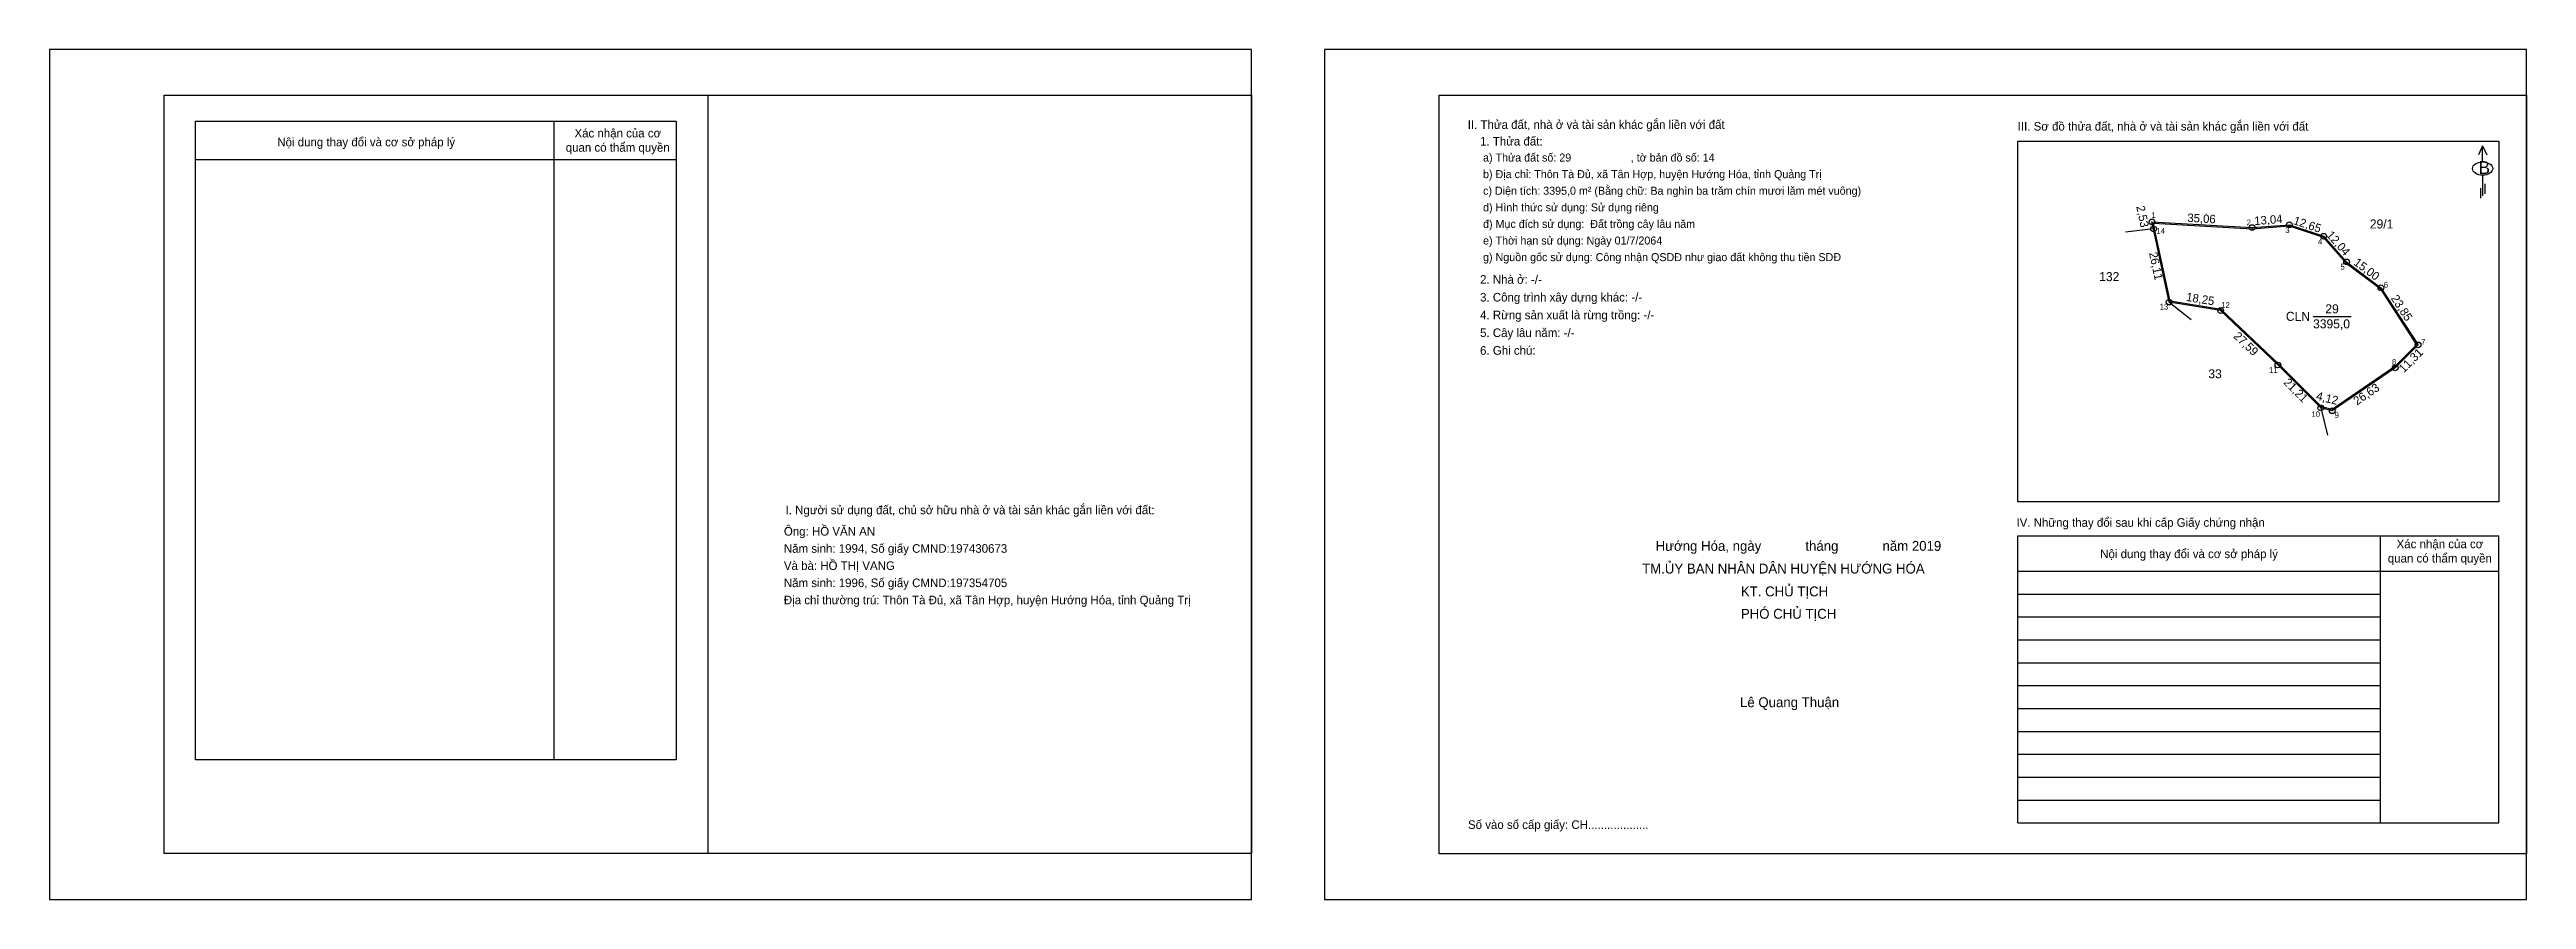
# Model space of a CAD drawing. Extents: x 552863 to 553729, y 1840543 to 1840840.
import ezdxf

# ---------------------------------------------------------------- set-up
doc = ezdxf.new("R2010")
doc.units = 0
for name, color, linetype in [('Level 1', 7, 'Continuous'), ('Level 11', 7, 'Continuous'), ('Level 12', 7, 'Continuous'), ('Level 13', 7, 'Continuous'), ('Level 14', 7, 'Continuous'), ('Level 15', 7, 'Continuous'), ('Level 16', 7, 'Continuous'), ('Level 17', 7, 'Continuous'), ('Level 18', 7, 'Continuous'), ('Level 2', 7, 'Continuous'), ('Level 3', 7, 'Continuous'), ('Level 4', 7, 'Continuous'), ('Level 5', 7, 'Continuous'), ('Level 6', 7, 'Continuous'), ('Level 8', 7, 'Continuous')]:
    doc.layers.add(name, color=color, linetype=linetype)

msp = doc.modelspace()

# ---------------------------------------------------------------- linework, layer by layer
at = {"layer": 'Level 1'}
for p, q in [((552914.28, 1840815.23), (553082.28, 1840815.23)), ((552914.28, 1840592.01), (552914.28, 1840815.23)), ((553082.28, 1840815.23), (553082.28, 1840592.01)), ((552914.28, 1840801.84), (553082.28, 1840801.84)), ((553551.16, 1840670.31), (553719.16, 1840670.31)), ((553677.7, 1840670.31), (553677.7, 1840569.99)), ((553551.16, 1840657.96), (553719.16, 1840657.96)), ((553551.16, 1840649.96), (553677.7, 1840649.96)), ((553551.16, 1840641.96), (553677.7, 1840641.96)), ((553551.16, 1840633.96), (553677.7, 1840633.96)), ((553551.16, 1840625.96), (553677.7, 1840625.96)), ((553551.16, 1840617.96), (553677.7, 1840617.96)), ((553551.16, 1840609.96), (553677.7, 1840609.96)), ((553551.16, 1840601.96), (553677.7, 1840601.96)), ((553551.16, 1840593.96), (553677.7, 1840593.96)), ((553551.16, 1840585.96), (553677.7, 1840585.96)), ((553551.16, 1840577.96), (553677.7, 1840577.96))]:
    msp.add_line(p, q, dxfattribs=at)
for points in [[(553039.55, 1840815.23), (553039.55, 1840592.01)], [(553551.16, 1840569.99), (553551.16, 1840670.31)], [(553719.16, 1840569.99), (553719.16, 1840670.31)], [(553082.28, 1840592.01), (552914.28, 1840592.01)]]:
    msp.add_lwpolyline(points, dxfattribs=at)
at = {"layer": 'Level 11'}
for centre in [(553598, 1840780), (553598.53, 1840777.53), (553633, 1840778), (553646, 1840779), (553658, 1840775), (553666, 1840766), (553678, 1840757), (553604, 1840752), (553622, 1840749), (553691, 1840737), (553642, 1840730), (553683, 1840729), (553657, 1840715), (553661, 1840714)]:
    msp.add_circle(centre, 1, dxfattribs=at)
at = {"layer": 'Level 12'}
for p, q in [((553598.53, 1840777.53), (553588.74, 1840776.38)), ((553604, 1840752), (553611.73, 1840745.89)), ((553657, 1840715), (553659.39, 1840705.44))]:
    msp.add_line(p, q, dxfattribs=at)
at = {"layer": 'Level 14'}
msp.add_line((553654.3, 1840747), (553667.56, 1840747), dxfattribs=at)
at = {"layer": 'Level 16'}
msp.add_lwpolyline([(553598.92, 1840777.61), (553598.5, 1840779.57), (553633, 1840777.6), (553645.95, 1840778.59), (553657.77, 1840774.65), (553665.73, 1840765.7), (553677.7, 1840756.72), (553690.49, 1840737.05), (553682.74, 1840729.31), (553660.92, 1840714.43), (553657.2, 1840715.36), (553642.28, 1840730.29), (553622.19, 1840749.37), (553604.33, 1840752.35), (553598.92, 1840777.61)], dxfattribs=at)
at = {"layer": 'Level 17'}
for p, q in [((553598.53, 1840777.53), (553598, 1840780)), ((553598, 1840780), (553633, 1840778)), ((553604, 1840752), (553598.53, 1840777.53)), ((553633, 1840778), (553646, 1840779)), ((553646, 1840779), (553658, 1840775)), ((553658, 1840775), (553666, 1840766)), ((553666, 1840766), (553678, 1840757)), ((553678, 1840757), (553691, 1840737)), ((553622, 1840749), (553604, 1840752)), ((553642, 1840730), (553622, 1840749)), ((553657, 1840715), (553642, 1840730)), ((553691, 1840737), (553683, 1840729)), ((553683, 1840729), (553661, 1840714)), ((553661, 1840714), (553657, 1840715))]:
    msp.add_line(p, q, dxfattribs=at)
at = {"layer": 'Level 2'}
for p, q in [((553348.87, 1840824.23), (553728.87, 1840824.23)), ((553348.87, 1840559.23), (553348.87, 1840824.23)), ((553551.16, 1840682.15), (553551.16, 1840808.26)), ((553551.16, 1840808.26), (553719.16, 1840808.26)), ((553719.16, 1840808.26), (553719.16, 1840682.15)), ((553719.16, 1840682.15), (553551.16, 1840682.15))]:
    msp.add_line(p, q, dxfattribs=at)
msp.add_lwpolyline([(553283.28, 1840559.25), (552903.28, 1840559.25), (552903.28, 1840824.25), (553283.28, 1840824.25)], close=True, dxfattribs=at)
for points in [[(553093.28, 1840824.25), (553093.28, 1840559.25)], [(553728.87, 1840824.23), (553728.87, 1840559.23), (553348.87, 1840559.23)]]:
    msp.add_lwpolyline(points, dxfattribs=at)
at = {"layer": 'Level 3'}
msp.add_lwpolyline([(552863.28, 1840840.23), (552863.28, 1840543.23), (553283.28, 1840543.23), (553283.28, 1840840.23)], close=True, dxfattribs=at)
at = {"layer": 'Level 4'}
msp.add_lwpolyline([(553308.87, 1840840.23), (553308.87, 1840543.23), (553728.87, 1840543.23), (553728.87, 1840840.23)], close=True, dxfattribs=at)
at = {"layer": 'Level 5'}
for p, q in [((553713.52, 1840806.64), (553712.07, 1840803.46)), ((553713.52, 1840800.99), (553713.52, 1840806.64)), ((553713.52, 1840806.64), (553714.98, 1840803.46)), ((553712.8, 1840791.83), (553712.8, 1840788.35)), ((553713.55, 1840796.3), (553713.55, 1840789.16)), ((553714.36, 1840793.32), (553714.36, 1840789.84)), ((553551.16, 1840569.99), (553719.16, 1840569.99))]:
    msp.add_line(p, q, dxfattribs=at)
msp.add_ellipse((553713.55, 1840798.64), major_axis=(3.55, 0), ratio=0.655849, dxfattribs=at)

# ---------------------------------------------------------------- texts
at = {"layer": 'Level 1'}
for s, height, p in [('Nội dung thay đổi và cơ sở pháp lý', 3, (552942.87, 1840806.41)), ('quan có thẩm quyền', 3, (553043.66, 1840804.52)), ('Xác nhận của cơ ', 3, (553046.72, 1840809.52)), ('I. Người sử dụng đất, chủ sở hữu nhà ở và tài sản khác gắn liền với đất:', 3, (553120.48, 1840677.85)), ('IV. Những thay đổi sau khi cấp Giấy chứng nhận', 3, (553550.65, 1840673.46)), ('Xác nhận của cơ ', 3, (553683.48, 1840665.97)), ('Nội dung thay đổi và cơ sở pháp lý', 3, (553579.9, 1840662.51)), ('quan có thẩm quyền', 3, (553680.42, 1840660.97)), ('Lê Quang Thuận', 3.4537, (553454.02, 1840610.43))]:
    msp.add_text(s, height=height, dxfattribs=at).set_placement(p)
at = {"layer": 'Level 13'}
for s, p in [('132', (553579.56, 1840759.3)), ('33', (553617.7, 1840725.34))]:
    msp.add_text(s, height=3.153, dxfattribs=at).set_placement(p)
at = {"layer": 'Level 14'}
for s, p in [('CLN', (553644.8, 1840745.42)), ('29', (553658.58, 1840748.05)), ('3395,0', (553654.3, 1840742.8))]:
    msp.add_text(s, height=3.153, dxfattribs=at).set_placement(p)
at = {"layer": 'Level 15'}
for s, rotation, p in [('2,53', 282.08842, (553592.48, 1840785.37)), ('35,06', 356.72951, (553610.29, 1840780.02)), ('13,04', 4.39871, (553633.85, 1840778.87)), ('12,65', 341.56505, (553647.16, 1840779.27)), ('12,04', 311.63354, (553658.74, 1840775.27)), ('26,11', 282.09537, (553596.95, 1840769.14)), ('15,00', 323.1301, (553668.22, 1840765.26)), ('18,25', 350.53768, (553609.78, 1840752.44)), ('23,85', 303.02387, (553681.37, 1840753.32)), ('27,59', 316.4688, (553626.27, 1840739.78)), ('11,31', 45, (553685.99, 1840727.09)), ('21,21', 315, (553643.74, 1840723.64)), ('4,12', 345.96376, (553655.18, 1840717.9)), ('26,63', 34.28688, (553669.64, 1840715.83))]:
    msp.add_text(s, height=2.956, rotation=rotation, dxfattribs=at).set_placement(p)
at = {"layer": 'Level 18'}
for s, p in [('1', (553597.79, 1840781.38)), ('14', (553599.59, 1840775.88)), ('2', (553631.08, 1840778.81)), ('3', (553644.58, 1840776.15)), ('4', (553655.99, 1840772.11)), ('5', (553663.88, 1840763.35)), ('6', (553679.01, 1840757.06)), ('13', (553600.7, 1840749.38)), ('12', (553622.21, 1840749.96)), ('7', (553692.05, 1840737.06)), ('11', (553638.91, 1840727.25)), ('8', (553681.87, 1840730.05)), ('10', (553653.73, 1840711.78)), ('9', (553661.83, 1840711.49))]:
    msp.add_text(s, height=2, dxfattribs=at).set_placement(p)
at = {"layer": 'Level 5'}
for s, height, p in [('II. Thửa đất, nhà ở và tài sản khác gắn liền với đất', 3, (553358.88, 1840812.51)), ('III. Sơ đồ thửa đất, nhà ở và tài sản khác gắn liền với đất', 3, (553551.07, 1840811.91)), ('B', 4.5, (553712.11, 1840796.73)), ('Hướng Hóa, ngày            tháng            năm 2019', 3.4537, (553424.54, 1840665.06)), ('TM.ỦY BAN NHÂN DÂN HUYỆN HƯỚNG HÓA', 3.4537, (553419.81, 1840657.13)), ('KT. CHỦ TỊCH', 3.4537, (553454.33, 1840649.15)), ('PHÓ CHỦ TỊCH', 3.4537, (553454.33, 1840641.33)), ('Số vào sổ cấp giấy: CH...................', 3, (553358.97, 1840567.88))]:
    msp.add_text(s, height=height, dxfattribs=at).set_placement(p)
at = {"layer": 'Level 6'}
for s, height, p in [('1. Thửa đất: ', 3, (553363.19, 1840806.69)), (' a) Thửa đất số: 29                    , tờ bản đồ số: 14', 2.8, (553363.19, 1840801.09)), (' b) Địa chỉ: Thôn Tà Đủ, xã Tân Hợp, huyện Hướng Hóa, tỉnh Quảng Trị', 2.8, (553363.19, 1840795.29)), (' c) Diện tích: 3395,0 m² (Bằng chữ: Ba nghìn ba trăm chín mươi lăm mét vuông)', 2.8, (553363.19, 1840789.49)), (' d) Hình thức sử dụng: Sử dụng riêng', 2.8, (553363.19, 1840783.69)), (' đ) Mục đích sử dụng:  Đất trồng cây lâu năm', 2.8, (553363.19, 1840777.89)), (' e) Thời hạn sử dụng: Ngày 01/7/2064', 2.8, (553363.19, 1840772.09)), (' g) Nguồn gốc sử dụng: Công nhận QSDĐ như giao đất không thu tiền SDĐ', 2.8, (553363.19, 1840766.29)), ('3. Công trình xây dựng khác: -/-', 3, (553363.19, 1840752.18)), ('2. Nhà ở: -/-', 3, (553363.19, 1840758.39)), ('4. Rừng sản xuất là rừng trồng: -/-', 3, (553363.19, 1840745.98)), ('5. Cây lâu năm: -/-', 3, (553363.19, 1840739.78)), ('6. Ghi chú:', 3, (553363.19, 1840733.58)), ('Ông: HỒ VĂN AN', 3, (553119.9, 1840670.38)), ('Và bà: HỒ THỊ VANG', 3, (553119.9, 1840658.38)), ('Năm sinh: 1994, Số giấy CMND:197430673', 3, (553119.9, 1840664.38)), ('Năm sinh: 1996, Số giấy CMND:197354705', 3, (553119.9, 1840652.38)), ('Địa chỉ thường trú: Thôn Tà Đủ, xã Tân Hợp, huyện Hướng Hóa, tỉnh Quảng Trị', 3, (553119.9, 1840646.38))]:
    msp.add_text(s, height=height, dxfattribs=at).set_placement(p)
at = {"layer": 'Level 8'}
msp.add_text('29/1', height=3.153, dxfattribs=at).set_placement((553674.13, 1840777.7))

doc.saveas('drawing.dxf')
